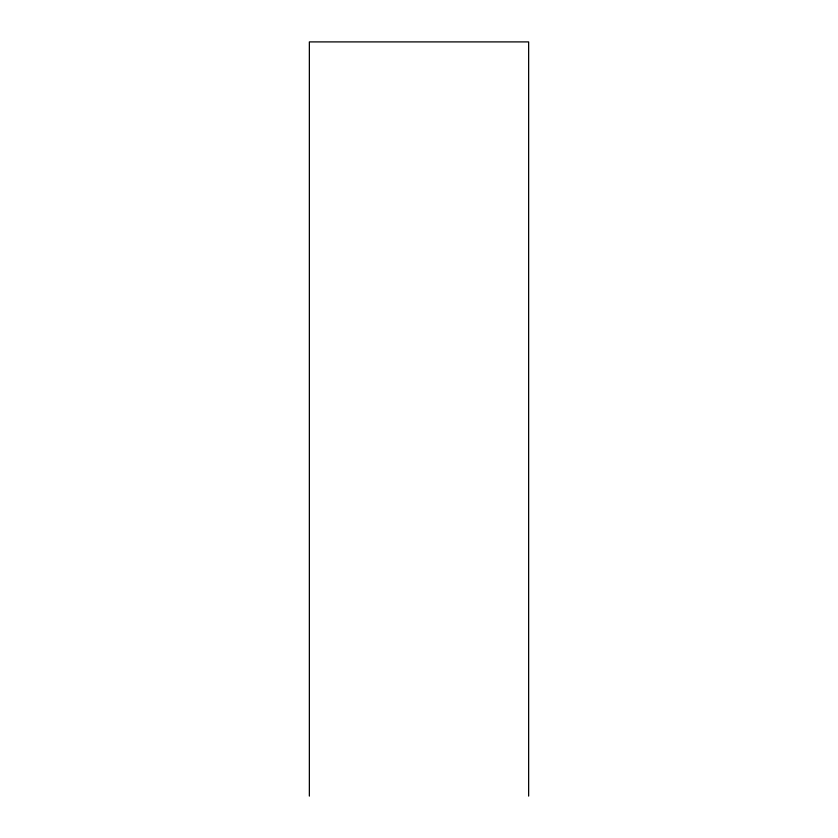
<?xml version="1.0" encoding="UTF-8"?>
<svg xmlns="http://www.w3.org/2000/svg" width="838" height="838" viewBox="0 0 838 838"><rect width="100%" height="100%" fill="white"/><g stroke="black" fill="none" stroke-linecap="round" stroke-linejoin="round"><path stroke-width="1.26" d="M528.642 796.1L528.642 41.9L309.358 41.9L309.358 796.1"/></g></svg>
